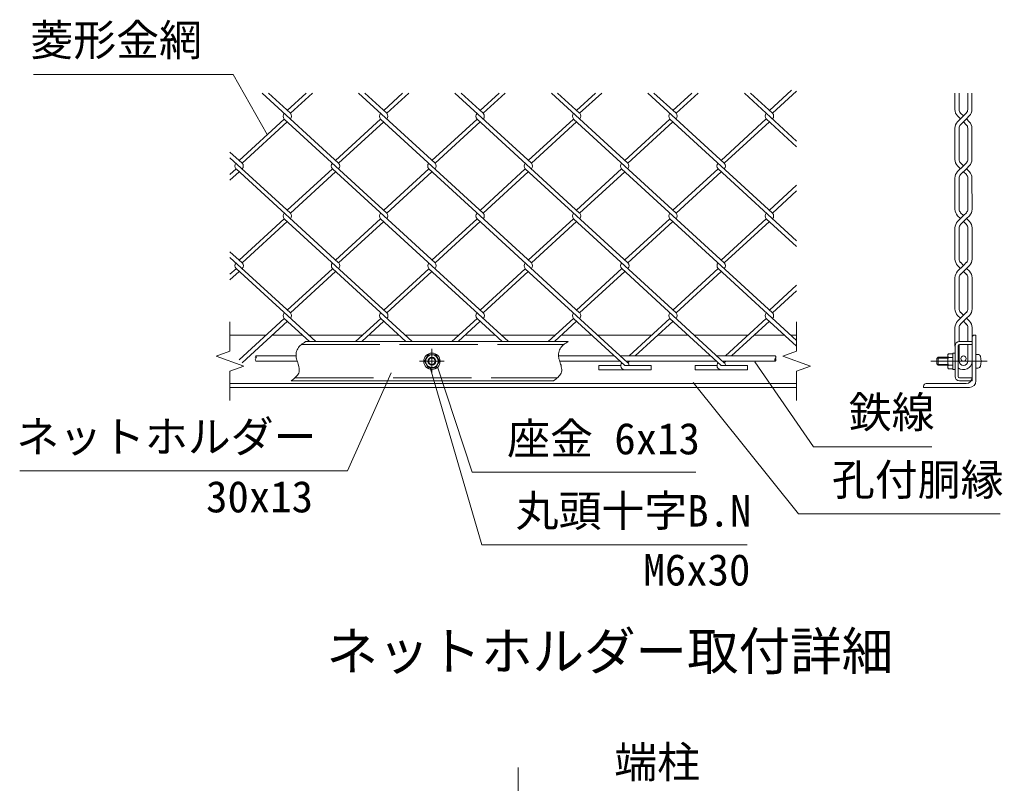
# Model space of a CAD drawing. Units: millimetres, scale not verified. Extents: x -6300 to 6300, y -4455 to 4455.
# Drawn here: x 581 to 2836, y -2533 to -782 of the extents above; entities that cross this region are included whole.
import ezdxf
from ezdxf.enums import TextEntityAlignment as Align

# ---------------------------------------------------------------- set-up
doc = ezdxf.new("R2010")
doc.units = ezdxf.units.MM
doc.header["$LTSCALE"] = 30
doc.linetypes.add('DASHED', pattern=[7.5, 6, -1.5])
doc.linetypes.add('USER1', pattern=[50.8, 31.75, -6.35, 6.35, -6.35])
for name, color, linetype, lineweight in [('0-0_D-STR3', 3, 'Continuous', 13), ('0-1_D-STR1', 1, 'Continuous', 18), ('0-2_D-BMK', 2, 'USER1', 13), ('0-3_D-STR2', 7, 'Continuous', 9), ('0-4_D-STR-DIM', 7, 'Continuous', 9), ('0-7_D-STR-TXT', 7, 'Continuous', 9)]:
    doc.layers.add(name, color=color, linetype=linetype, lineweight=lineweight)
doc.layers.add('0-6_D-TTL-TXT', color=7, linetype='Continuous')
doc.styles.add('ＭＳ ゴシック', font='')
doc.styles.get('ＭＳ ゴシック').set_extended_font_data('MS Gothic')

msp = doc.modelspace()

# ---------------------------------------------------------------- linework, layer by layer
at = {"layer": '0-0_D-STR3', "linetype": 'DASHED'}
for p, q in [((1227.77, -1526.97), (1829.77, -1526.97)), ((1213.11, -1603.17), (1815.12, -1603.17))]:
    msp.add_line(p, q, dxfattribs=at)
at = {"layer": '0-0_D-STR3'}
for p, q in [((1237.5, -1520.07), (1839.51, -1520.07)), ((2727.36, -1529.97), (2727.36, -1600.17)), ((2734.26, -1529.97), (2734.26, -1600.17)), ((2766.36, -1520.07), (2737.26, -1520.07)), ((2766.36, -1526.97), (2737.26, -1526.97)), ((2766.36, -1520.07), (2766.36, -1526.97)), ((1215.49, -1553.07), (1123.16, -1553.07)), ((1518.55, -1550.07), (1509.89, -1565.07)), ((1535.87, -1550.07), (1518.55, -1550.07)), ((1544.53, -1565.07), (1535.87, -1550.07)), ((1817.5, -1553.07), (1945.87, -1553.07)), ((1959.73, -1553.07), (2167.06, -1553.07)), ((2181.27, -1553.07), (2315, -1553.07)), ((2710.56, -1550.37), (2712.08, -1547.75)), ((2710.56, -1579.77), (2710.56, -1550.37)), ((2722.56, -1547.75), (2712.08, -1547.75)), ((2722.56, -1546.32), (2722.56, -1583.82)), ((2727.36, -1546.32), (2722.56, -1546.32)), ((2722.56, -1582.39), (2722.56, -1547.75)), ((2775.36, -1549.32), (2775.36, -1580.82)), ((2779.95, -1549.32), (2775.36, -1549.32)), ((1218.3, -1565.07), (1123.16, -1565.07)), ((1535.87, -1580.07), (1544.53, -1565.07)), ((1820.31, -1565.07), (1958.97, -1565.07)), ((1972.82, -1565.07), (2180.15, -1565.07)), ((2194.36, -1565.07), (2315, -1565.07)), ((2688.36, -1556.07), (2685.36, -1559.07)), ((2685.36, -1571.07), (2685.36, -1559.07)), ((2688.36, -1574.07), (2685.36, -1571.07)), ((2710.56, -1557.87), (2686.56, -1557.87)), ((2710.56, -1572.27), (2686.56, -1572.27)), ((2688.36, -1574.07), (2688.36, -1556.07)), ((2710.56, -1556.07), (2688.36, -1556.07)), ((2710.56, -1574.07), (2688.36, -1574.07)), ((2722.56, -1556.41), (2712.08, -1556.41)), ((2722.56, -1573.73), (2712.08, -1573.73)), ((2710.56, -1579.77), (2712.08, -1582.39)), ((2722.56, -1582.39), (2712.08, -1582.39)), ((2727.36, -1583.82), (2722.56, -1583.82)), ((2779.95, -1580.82), (2775.36, -1580.82)), ((1204.31, -1610.07), (1806.32, -1610.07)), ((2766.36, -1603.17), (2737.26, -1603.17)), ((2766.36, -1610.07), (2737.26, -1610.07)), ((2766.36, -1603.17), (2766.36, -1610.07))]:
    msp.add_line(p, q, dxfattribs=at)
msp.add_lwpolyline([(1509.89, -1565.07), (1518.55, -1580.07), (1535.87, -1580.07)], dxfattribs=at)
for centre, radius in [((1527.21, -1565.07), 18.75), ((1527.21, -1565.07), 14.7), ((2746.78, -1558.97), 6), ((1527.21, -1565.07), 9), ((1527.21, -1565.07), 7.38)]:
    msp.add_circle(centre, radius, dxfattribs=at)
for centre, radius, start, end in [((2737.26, -1529.97), 9.9, 90, 180), ((2737.26, -1529.97), 3, 90, 180), ((2718.41, -1552.08), 7.67, 145.61585, 214.38415), ((2779.95, -1555.02), 5.7, 16.07286, 90), ((2745.06, -1565.07), 42, 343.92714, 16.07286), ((2739.4, -1565.07), 28.66, 162.4121, 197.5879), ((2718.41, -1578.06), 7.67, 145.61586, 214.38415), ((2779.95, -1575.12), 5.7, 270, 343.92714), ((2737.26, -1600.17), 9.9, 180, 270), ((2737.26, -1600.17), 3, 180, 270)]:
    msp.add_arc(centre, radius, start, end, dxfattribs=at)
at = {"layer": '0-1_D-STR1'}
for p, q in [((1147.08, -1505.07), (1063.94, -1505.07)), ((1229.94, -1505.07), (1161.25, -1505.07)), ((1368.26, -1505.07), (1244.15, -1505.07)), ((1451.12, -1505.07), (1382.43, -1505.07)), ((1589.44, -1505.07), (1465.33, -1505.07)), ((1672.31, -1505.07), (1603.62, -1505.07)), ((1810.59, -1505.07), (1686.16, -1505.07)), ((1893.49, -1505.07), (1824.8, -1505.07)), ((2031.77, -1505.07), (1907.34, -1505.07)), ((2114.67, -1505.07), (2045.98, -1505.07)), ((2252.96, -1505.07), (2128.88, -1505.07)), ((2335.86, -1505.07), (2267.17, -1505.07)), ((2363.94, -1505.07), (2350.07, -1505.07)), ((2772.36, -1505.07), (2775.36, -1505.07)), ((2775.36, -1610.07), (2775.36, -1505.07)), ((2766.36, -1602.57), (2766.36, -1511.07)), ((1063.94, -1616.07), (2363.94, -1616.07)), ((2655.36, -1622.07), (2655.36, -1625.07)), ((2661.36, -1616.07), (2752.86, -1616.07)), ((1063.94, -1625.07), (2363.94, -1625.07)), ((2655.36, -1625.07), (2760.36, -1625.07))]:
    msp.add_line(p, q, dxfattribs=at)
for centre, radius, start, end in [((2772.36, -1511.07), 6, 90, 180), ((2661.36, -1622.07), 6, 90, 180), ((2752.86, -1602.57), 13.5, 270, 0), ((2760.36, -1610.07), 15, 270, 0)]:
    msp.add_arc(centre, radius, start, end, dxfattribs=at)
at = {"layer": '0-2_D-BMK'}
for p, q in [((1527.21, -1593.19), (1527.21, -1536.94)), ((1555.34, -1565.07), (1499.09, -1565.07)), ((2800.93, -1565.07), (2671.5, -1565.07)), ((1725.26, -2496.44), (1725.26, -3159.89))]:
    msp.add_line(p, q, dxfattribs=at)
at = {"layer": '0-3_D-STR2'}
for p, q in [((2352.16, -943.7), (2301.51, -990.12)), ((2363.92, -945.95), (2308.62, -996.63)), ((1313.13, -1111.16), (1137.75, -950.46)), ((1202.54, -996.81), (1151.96, -950.46)), ((1238.91, -950.46), (1195.44, -990.29)), ((1253.12, -950.46), (1202.54, -996.81)), ((1534.32, -1111.16), (1358.94, -950.46)), ((1423.72, -996.81), (1373.15, -950.46)), ((1460.09, -950.46), (1416.62, -990.29)), ((1474.3, -950.46), (1423.72, -996.81)), ((1755.5, -1111.16), (1580.12, -950.46)), ((1644.91, -996.81), (1594.33, -950.46)), ((1681.28, -950.46), (1637.8, -990.29)), ((1695.48, -950.46), (1644.91, -996.81)), ((1976.68, -1111.16), (1801.3, -950.46)), ((1866.09, -996.81), (1815.51, -950.46)), ((1902.46, -950.46), (1858.99, -990.29)), ((1916.67, -950.46), (1866.09, -996.81)), ((2197.85, -1111.15), (2022.49, -950.46)), ((2087.27, -996.81), (2036.7, -950.46)), ((2123.64, -950.46), (2080.17, -990.29)), ((2137.85, -950.46), (2087.27, -996.81)), ((2363.92, -1060.32), (2244.03, -950.46)), ((2308.62, -996.63), (2258.24, -950.46)), ((2727.03, -988.02), (2727.03, -950.46)), ((2736.65, -988.01), (2736.65, -950.46)), ((2756.54, -988.01), (2756.54, -950.46)), ((2766.16, -988.02), (2766.16, -950.46)), ((1188.33, -1009.83), (1084.84, -1104.65)), ((1423.72, -1225.52), (1188.33, -1009.83)), ((1409.51, -1009.83), (1306.03, -1104.65)), ((1644.91, -1225.52), (1409.51, -1009.83)), ((1630.7, -1009.83), (1527.21, -1104.65)), ((1866.09, -1225.52), (1630.7, -1009.83)), ((1851.88, -1009.83), (1748.39, -1104.65)), ((2087.26, -1225.51), (1851.88, -1009.83)), ((2073.06, -1009.83), (1969.58, -1104.65)), ((2308.44, -1225.51), (2073.06, -1009.83)), ((2294.41, -1009.65), (2190.74, -1104.64)), ((2363.92, -1073.34), (2294.41, -1009.65)), ((2746.59, -1002.67), (2733.18, -1016.09)), ((2733.18, -1002.87), (2739.79, -1009.48)), ((2739.99, -996.07), (2746.59, -1002.67)), ((2753.4, -1009.48), (2739.99, -1022.89)), ((2753.2, -996.07), (2746.59, -1002.67)), ((2760.01, -1002.87), (2753.4, -1009.48)), ((2753.4, -1009.48), (2760.01, -1016.09)), ((1195.44, -1016.34), (1091.95, -1111.16)), ((1416.62, -1016.34), (1313.13, -1111.16)), ((1637.8, -1016.34), (1534.31, -1111.17)), ((1858.99, -1016.34), (1755.5, -1111.16)), ((2080.17, -1016.34), (1976.68, -1111.16)), ((2301.51, -1016.16), (2197.85, -1111.15)), ((2727.11, -1102.38), (2727.03, -1030.94)), ((2736.74, -1102.37), (2736.65, -1030.95)), ((2746.59, -1016.29), (2753.2, -1022.89)), ((2756.62, -1102.37), (2756.54, -1030.95)), ((2766.25, -1102.38), (2766.16, -1030.94)), ((1091.95, -1111.16), (1063.92, -1085.48)), ((1202.54, -1225.52), (1063.92, -1098.5)), ((1077.74, -1124.19), (1063.92, -1136.85)), ((1313.13, -1339.88), (1077.74, -1124.19)), ((1298.92, -1124.19), (1195.44, -1219.01)), ((1534.32, -1339.88), (1298.92, -1124.19)), ((1520.1, -1124.19), (1416.62, -1219.01)), ((1755.5, -1339.88), (1520.11, -1124.19)), ((1741.29, -1124.19), (1638.42, -1218.45)), ((1976.66, -1339.87), (1741.29, -1124.19)), ((1962.47, -1124.19), (1858.99, -1219.01)), ((2197.85, -1339.87), (1962.47, -1124.19)), ((2183.64, -1124.17), (2080.15, -1219)), ((2363.92, -1289.37), (2183.64, -1124.17)), ((2733.26, -1117.23), (2739.87, -1123.84)), ((2740.08, -1110.43), (2746.68, -1117.03)), ((2753.49, -1123.84), (2740.08, -1137.25)), ((2760.1, -1117.23), (2753.49, -1123.84)), ((2753.49, -1123.84), (2760.1, -1130.45)), ((1084.84, -1130.7), (1063.92, -1149.87)), ((1306.03, -1130.7), (1202.54, -1225.52)), ((1527.21, -1130.7), (1423.72, -1225.52)), ((1748.39, -1130.7), (1644.91, -1225.52)), ((1969.58, -1130.7), (1866.09, -1225.52)), ((2190.74, -1130.68), (2087.26, -1225.51)), ((2727.21, -1216.62), (2727.11, -1145.3)), ((2736.84, -1216.61), (2736.74, -1145.31)), ((2746.68, -1130.65), (2753.28, -1137.25)), ((2756.72, -1216.61), (2756.62, -1145.31)), ((2766.35, -1216.62), (2766.25, -1145.3)), ((2363.92, -1161.65), (2301.33, -1219)), ((2363.92, -1174.67), (2308.44, -1225.51)), ((1188.33, -1238.54), (1084.84, -1333.37)), ((1423.72, -1454.24), (1188.33, -1238.54)), ((1409.51, -1238.54), (1306.03, -1333.37)), ((1644.89, -1454.23), (1409.51, -1238.54)), ((1630.7, -1238.54), (1527.21, -1333.37)), ((1866.07, -1454.23), (1630.7, -1238.54)), ((1851.88, -1238.54), (1748.39, -1333.37)), ((2087.26, -1454.23), (1851.88, -1238.54)), ((2073.05, -1238.53), (1970.18, -1332.79)), ((2308.44, -1454.23), (2073.05, -1238.53)), ((2294.41, -1238.37), (2190.74, -1333.36)), ((2363.92, -1302.06), (2294.41, -1238.37)), ((2746.78, -1231.28), (2733.36, -1244.69)), ((2733.36, -1231.47), (2739.98, -1238.08)), ((2740.18, -1224.67), (2746.78, -1231.28)), ((2753.59, -1238.08), (2740.18, -1251.49)), ((2753.38, -1224.67), (2746.78, -1231.28)), ((1195.44, -1245.06), (1091.95, -1339.88)), ((1416.62, -1245.06), (1313.13, -1339.88)), ((1637.8, -1245.06), (1534.32, -1339.88)), ((1858.99, -1245.06), (1755.5, -1339.88)), ((2080.15, -1245.04), (1976.66, -1339.87)), ((2301.51, -1244.88), (2197.85, -1339.87)), ((2727.21, -1330.82), (2727.21, -1259.54)), ((2736.84, -1331.58), (2736.84, -1259.55)), ((2746.78, -1244.89), (2753.38, -1251.49)), ((2756.72, -1331.58), (2756.72, -1259.55)), ((2766.35, -1330.82), (2766.35, -1259.54)), ((1091.95, -1339.88), (1063.92, -1314.2)), ((1202.54, -1454.24), (1063.92, -1327.22)), ((2746.78, -1345.47), (2733.36, -1358.89)), ((2733.36, -1345.67), (2739.98, -1352.28)), ((2753.59, -1352.28), (2739.63, -1366.23)), ((2739.64, -1338.33), (2746.78, -1345.47)), ((2753.93, -1338.33), (2746.78, -1345.47)), ((2760.2, -1345.67), (2753.59, -1352.28)), ((2753.59, -1352.28), (2760.2, -1358.89)), ((1077.74, -1352.9), (1063.92, -1365.57)), ((1084.84, -1359.41), (1063.92, -1378.59)), ((1260.52, -1520.07), (1077.92, -1352.74)), ((1298.92, -1352.9), (1195.44, -1447.73)), ((1306.03, -1359.41), (1202.54, -1454.24)), ((1481.7, -1520.07), (1299.1, -1352.74)), ((1520.11, -1352.9), (1416.62, -1447.73)), ((1527.21, -1359.41), (1423.72, -1454.24)), ((1702.53, -1520.07), (1520.11, -1352.9)), ((1741.29, -1352.9), (1637.8, -1447.73)), ((1748.39, -1359.41), (1644.91, -1454.24)), ((1976.66, -1568.59), (1741.29, -1352.9)), ((1962.63, -1352.73), (1858.97, -1447.72)), ((1969.74, -1359.24), (1866.07, -1454.23)), ((2198.03, -1568.42), (1962.63, -1352.73)), ((2183.82, -1352.73), (2080.15, -1447.72)), ((2190.92, -1359.24), (2087.26, -1454.23)), ((2363.92, -1517.76), (2183.82, -1352.73)), ((2727.21, -1445.18), (2727.21, -1373.74)), ((2736.84, -1444.42), (2736.84, -1372.98)), ((2746.78, -1359.08), (2753.93, -1366.23)), ((2756.72, -1444.42), (2756.72, -1372.98)), ((2766.35, -1445.18), (2766.35, -1373.74)), ((2363.92, -1390.37), (2301.33, -1447.72)), ((2363.92, -1403.39), (2308.44, -1454.23)), ((2746.78, -1459.83), (2733.37, -1473.25)), ((2733.37, -1460.03), (2739.98, -1466.64)), ((2740.71, -1453.76), (2746.78, -1459.83)), ((2753.93, -1452.69), (2746.78, -1459.83)), ((2760.2, -1460.03), (2753.59, -1466.64)), ((1188.49, -1467.08), (1085, -1561.91)), ((1195.6, -1473.6), (1092.11, -1568.42)), ((1246.31, -1520.07), (1188.51, -1467.1)), ((1409.67, -1467.08), (1351.86, -1520.07)), ((1416.78, -1473.6), (1366.07, -1520.07)), ((1467.49, -1520.07), (1409.67, -1467.08)), ((1630.86, -1467.08), (1573.04, -1520.07)), ((1637.96, -1473.6), (1587.25, -1520.07)), ((1688.68, -1520.07), (1630.86, -1467.08)), ((1852.04, -1467.08), (1794.22, -1520.07)), ((1859.15, -1473.6), (1808.43, -1520.07)), ((1969.9, -1575.08), (1852.04, -1467.08)), ((2073.22, -1467.08), (1979.39, -1553.07)), ((2080.33, -1473.6), (1993.6, -1553.07)), ((2190.92, -1574.93), (2073.22, -1467.08)), ((2294.41, -1467.08), (2200.58, -1553.07)), ((2301.51, -1473.6), (2214.78, -1553.07)), ((2363.92, -1530.78), (2294.41, -1467.08)), ((2753.59, -1466.64), (2740.71, -1479.52)), ((2746.78, -1473.44), (2753.93, -1480.59)), ((2753.59, -1466.64), (2760.2, -1473.25)), ((2756.72, -1520.07), (2756.72, -1487.34)), ((2727.21, -1530.22), (2727.21, -1488.1)), ((2736.84, -1520.07), (2736.84, -1488.85)), ((2766.35, -1565.72), (2766.35, -1488.1)), ((2736.84, -1564.97), (2736.84, -1526.99)), ((2756.72, -1564.97), (2756.72, -1526.97)), ((1909.9, -1575.08), (1960.27, -1575.08)), ((1909.9, -1575.08), (1909.9, -1584.68)), ((1980.51, -1565.07), (1976.66, -1568.59)), ((2130.92, -1574.93), (2181.28, -1574.93)), ((2130.92, -1574.93), (2130.92, -1584.53)), ((2190.92, -1574.93), (2250.92, -1574.93)), ((2201.69, -1565.07), (2198.03, -1568.42)), ((2250.92, -1574.93), (2250.92, -1584.53)), ((1909.9, -1584.68), (2029.9, -1584.68)), ((2130.92, -1584.53), (2250.92, -1584.53))]:
    msp.add_line(p, q, dxfattribs=at)
for points in [[(2753.28, -1110.43), (2746.68, -1117.03), (2733.26, -1130.45)], [(2760.2, -1231.47), (2753.59, -1238.08), (2760.2, -1244.69)], [(1969.9, -1575.08), (2029.9, -1575.08), (2029.9, -1584.68)]]:
    msp.add_lwpolyline(points, dxfattribs=at)
for centre, radius, start, end in [((2748.03, -988.02), 21, 180, 225), ((2748.05, -988.01), 11.4, 180, 225), ((2745.14, -988.01), 11.4, 315, 0), ((2745.16, -988.02), 21, 315, 0), ((1195.44, -1003.32), 9.64, 137.5, 222.5), ((1195.44, -1003.32), 9.64, 317.5, 42.5), ((1416.62, -1003.32), 9.64, 137.5, 222.5), ((1416.62, -1003.32), 9.64, 317.5, 42.5), ((1637.8, -1003.32), 9.64, 137.5, 222.5), ((1637.8, -1003.32), 9.64, 317.5, 42.5), ((1859.15, -1003.14), 9.64, 137.5, 222.5), ((1859.15, -1003.14), 9.64, 317.5, 42.5), ((2080.33, -1003.14), 9.64, 137.5, 222.5), ((2080.33, -1003.14), 9.64, 317.5, 42.5), ((2301.51, -1003.14), 9.64, 137.5, 222.5), ((2301.51, -1003.14), 9.64, 317.5, 42.5), ((2748.03, -1030.94), 21, 135, 180), ((2748.05, -1030.95), 11.4, 135.00055, 180), ((2745.14, -1030.95), 11.4, 0, 44.99915), ((2745.16, -1030.94), 21, 0, 45), ((2748.11, -1102.38), 21, 180, 225), ((2748.14, -1102.37), 11.4, 180, 225), ((2745.22, -1102.37), 11.4, 315, 0), ((2745.25, -1102.38), 21, 315, 0), ((1084.83, -1117.66), 9.64, 137.5, 222.5), ((1084.83, -1117.66), 9.64, 317.5, 42.5), ((1306.01, -1117.66), 9.64, 137.5, 222.5), ((1306.01, -1117.66), 9.64, 317.5, 42.5), ((1527.19, -1117.66), 9.64, 137.5, 222.5), ((1527.19, -1117.66), 9.64, 317.5, 42.5), ((1748.38, -1117.66), 9.64, 137.5, 222.5), ((1748.38, -1117.66), 9.64, 317.5, 42.5), ((1969.56, -1117.66), 9.64, 137.5, 222.5), ((1969.56, -1117.66), 9.64, 317.5, 42.5), ((2190.74, -1117.66), 9.64, 137.5, 222.5), ((2190.74, -1117.66), 9.64, 317.5, 42.5), ((2748.11, -1145.3), 21, 135, 180), ((2748.14, -1145.31), 11.4, 135.00055, 180), ((2745.22, -1145.31), 11.4, 0, 44.99915), ((2745.25, -1145.3), 21, 0, 45), ((2748.21, -1216.62), 21, 180, 225), ((2748.24, -1216.61), 11.4, 180, 225), ((2745.32, -1216.61), 11.4, 315, 0), ((2745.35, -1216.62), 21, 315, 0), ((1195.44, -1232.03), 9.64, 137.5, 222.5), ((1195.44, -1232.03), 9.64, 317.5, 42.5), ((1416.62, -1232.03), 9.64, 137.5, 222.5), ((1416.62, -1232.03), 9.64, 317.5, 42.5), ((1637.8, -1232.03), 9.64, 137.5, 222.5), ((1637.8, -1232.03), 9.64, 317.5, 42.5), ((1859.15, -1231.86), 9.64, 137.5, 222.5), ((1859.15, -1231.86), 9.64, 317.5, 42.5), ((2080.33, -1231.86), 9.64, 137.5, 222.5), ((2080.33, -1231.86), 9.64, 317.5, 42.5), ((2301.51, -1231.86), 9.64, 137.5, 222.5), ((2301.51, -1231.86), 9.64, 317.5, 42.5), ((2748.21, -1259.54), 21, 135, 180), ((2748.24, -1259.55), 11.4, 135.00055, 180), ((2745.32, -1259.55), 11.4, 0, 44.99915), ((2745.35, -1259.54), 21, 0, 45), ((1085, -1346.21), 9.64, 137.5, 222.5), ((1085, -1346.21), 9.64, 317.5, 42.5), ((1306.19, -1346.21), 9.64, 137.5, 222.5), ((1306.19, -1346.21), 9.64, 317.5, 42.5), ((1527.37, -1346.21), 9.64, 137.5, 222.5), ((1527.37, -1346.21), 9.64, 317.5, 42.5), ((1748.55, -1346.21), 9.64, 137.5, 222.5), ((1748.55, -1346.21), 9.64, 317.5, 42.5), ((1969.74, -1346.21), 9.64, 137.5, 222.5), ((1969.74, -1346.21), 9.64, 317.5, 42.5), ((2190.92, -1346.21), 9.64, 137.5, 222.5), ((2190.92, -1346.21), 9.64, 317.5, 42.5), ((2748.21, -1330.82), 21, 180, 225), ((2748.21, -1330.82), 11.4, 180, 225), ((2745.35, -1330.82), 11.4, 315, 0), ((2745.35, -1330.82), 21, 315, 0), ((2748.21, -1373.74), 21, 135, 180), ((2748.21, -1373.74), 11.4, 135, 180), ((2745.35, -1373.74), 11.4, 0, 45), ((2745.35, -1373.74), 21, 0, 45), ((1195.6, -1460.57), 9.64, 137.5, 222.5), ((1195.6, -1460.57), 9.64, 317.5, 42.5), ((1416.78, -1460.57), 9.64, 137.5, 222.5), ((1416.78, -1460.57), 9.64, 317.5, 42.5), ((1637.96, -1460.57), 9.64, 137.5, 222.5), ((1637.96, -1460.57), 9.64, 317.5, 42.5), ((1859.15, -1460.57), 9.64, 137.5, 222.5), ((1859.15, -1460.57), 9.64, 317.5, 42.5), ((2080.33, -1460.57), 9.64, 137.5, 222.5), ((2080.33, -1460.57), 9.64, 317.5, 42.5), ((2301.51, -1460.57), 9.64, 137.5, 222.5), ((2301.51, -1460.57), 9.64, 317.5, 42.5), ((2748.21, -1445.18), 21, 180, 225), ((2748.21, -1445.18), 11.4, 176.19604, 225), ((2745.35, -1445.18), 11.4, 315, 3.80396), ((2745.35, -1445.18), 21, 315, 0), ((2748.21, -1488.1), 21, 135, 180), ((2748.21, -1488.1), 11.4, 131.18669, 180), ((2745.35, -1488.1), 11.4, 0, 48.80016), ((2745.35, -1488.1), 21, 0, 45), ((1969.9, -1575.08), 9.64, 137.5, 275), ((1969.74, -1574.93), 9.64, 359.10095, 42.5), ((2190.92, -1574.93), 9.64, 137.5, 265), ((2190.92, -1574.93), 9.64, 0, 42.5), ((2746.78, -1564.97), 19.57, 230.23061, 0), ((2746.78, -1564.97), 9.94, 180, 0)]:
    msp.add_arc(centre, radius, start, end, dxfattribs=at)
at = {"layer": '0-4_D-STR-DIM'}
for p, q in [((1063.94, -1541.98), (1063.94, -1475.07)), ((2363.94, -1541.98), (2363.94, -1475.07)), ((1063.94, -1541.98), (1032.22, -1553.52)), ((1032.22, -1553.52), (1095.65, -1576.61)), ((1095.65, -1576.61), (1063.94, -1588.15)), ((1063.94, -1655.07), (1063.94, -1588.15)), ((2363.94, -1655.07), (2363.94, -1588.15))]:
    msp.add_line(p, q, dxfattribs=at)
for points in [[(1237.5, -1520.07), (1234.87, -1521.82), (1232.26, -1523.61), (1229.73, -1525.44), (1227.3, -1527.35), (1225, -1529.37), (1222.89, -1531.51), (1220.98, -1533.81), (1219.32, -1536.29), (1217.93, -1538.98), (1216.84, -1541.84), (1216.05, -1544.83), (1215.58, -1547.89), (1215.41, -1550.96), (1215.57, -1553.98), (1216.02, -1556.94), (1216.7, -1559.85), (1217.54, -1562.74), (1218.49, -1565.63), (1219.49, -1568.53), (1220.46, -1571.48), (1221.36, -1574.48), (1222.11, -1577.56), (1222.66, -1580.66), (1222.94, -1583.74), (1222.89, -1586.75), (1222.46, -1589.64), (1221.58, -1592.36), (1220.31, -1594.92), (1218.68, -1597.34), (1216.75, -1599.64), (1214.56, -1601.84), (1212.18, -1603.97), (1209.64, -1606.03), (1207, -1608.06), (1204.31, -1610.07)], [(1839.51, -1520.07), (1836.87, -1521.82), (1834.27, -1523.61), (1831.73, -1525.44), (1829.3, -1527.35), (1827.01, -1529.37), (1824.89, -1531.51), (1822.99, -1533.81), (1821.32, -1536.29), (1819.94, -1538.98), (1818.85, -1541.84), (1818.06, -1544.83), (1817.58, -1547.89), (1817.42, -1550.96), (1817.58, -1553.98), (1818.02, -1556.94), (1818.7, -1559.85), (1819.55, -1562.74), (1820.5, -1565.63), (1821.49, -1568.53), (1822.47, -1571.48), (1823.36, -1574.48), (1824.11, -1577.56), (1824.66, -1580.66), (1824.94, -1583.74), (1824.9, -1586.75), (1824.46, -1589.64), (1823.59, -1592.36), (1822.31, -1594.92), (1820.69, -1597.34), (1818.75, -1599.64), (1816.57, -1601.84), (1814.18, -1603.97), (1811.65, -1606.03), (1809.01, -1608.06), (1806.32, -1610.07)], [(2363.94, -1541.98), (2332.22, -1553.52), (2395.65, -1576.61), (2363.94, -1588.15)]]:
    msp.add_lwpolyline(points, dxfattribs=at)
for centre, start, end in [((1126.17, -1556.07), 135.18146, 224.81854), ((1120.14, -1556.07), 315.18146, 44.81854), ((2311.98, -1556.07), 315.18146, 44.81854), ((1126.17, -1562.07), 135.18146, 224.81854), ((2318.02, -1562.07), 135.18146, 224.81854), ((2311.98, -1562.07), 315.18146, 44.81854)]:
    msp.add_arc(centre, 4.26, start, end, dxfattribs=at)
at = {"layer": '0-7_D-STR-TXT'}
for points in [[(613.34, -907.85), (1071.58, -907.85), (1149.6, -1045.13)], [(2250.44, -1986.31), (1641.83, -1986.31), (1522.42, -1577.08)], [(2674.15, -1761.16), (2402.84, -1761.16), (2267.89, -1566.71)], [(581.99, -1816.21), (1333.38, -1816.21), (1433.36, -1591.49)], [(2132.73, -1819.63), (1619.29, -1819.63), (1540.78, -1580.54)], [(2830.62, -1915.23), (2368.19, -1915.23), (2126.42, -1613.77)]]:
    msp.add_lwpolyline(points, dxfattribs=at)

# ---------------------------------------------------------------- texts
at = {"layer": '0-6_D-TTL-TXT', "style": 'ＭＳ ゴシック'}
msp.add_text('ネットホルダー取付詳細', height=86.66, dxfattribs=at).set_placement((1285.2, -2299.01), align=Align.BOTTOM_LEFT)
at = {"layer": '0-7_D-STR-TXT', "style": 'ＭＳ ゴシック'}
for s, p in [('菱形金網', (606.11, -886.5)), ('鉄線', (2483.42, -1739.62)), ('ネットホルダー', (573.62, -1795.81)), ('座金 6x13', (1699.86, -1800.18)), ('孔付胴縁', (2444.96, -1894.25)), ('30x13', (1009.1, -1933.25)), ('丸頭十字B.N', (1719.35, -1965.72)), ('M6x30', (2012.47, -2100.92)), ('端柱', (1945.56, -2541.67))]:
    msp.add_text(s, height=72.14, dxfattribs=at).set_placement(p, align=Align.BOTTOM_LEFT)

doc.saveas('drawing.dxf')
